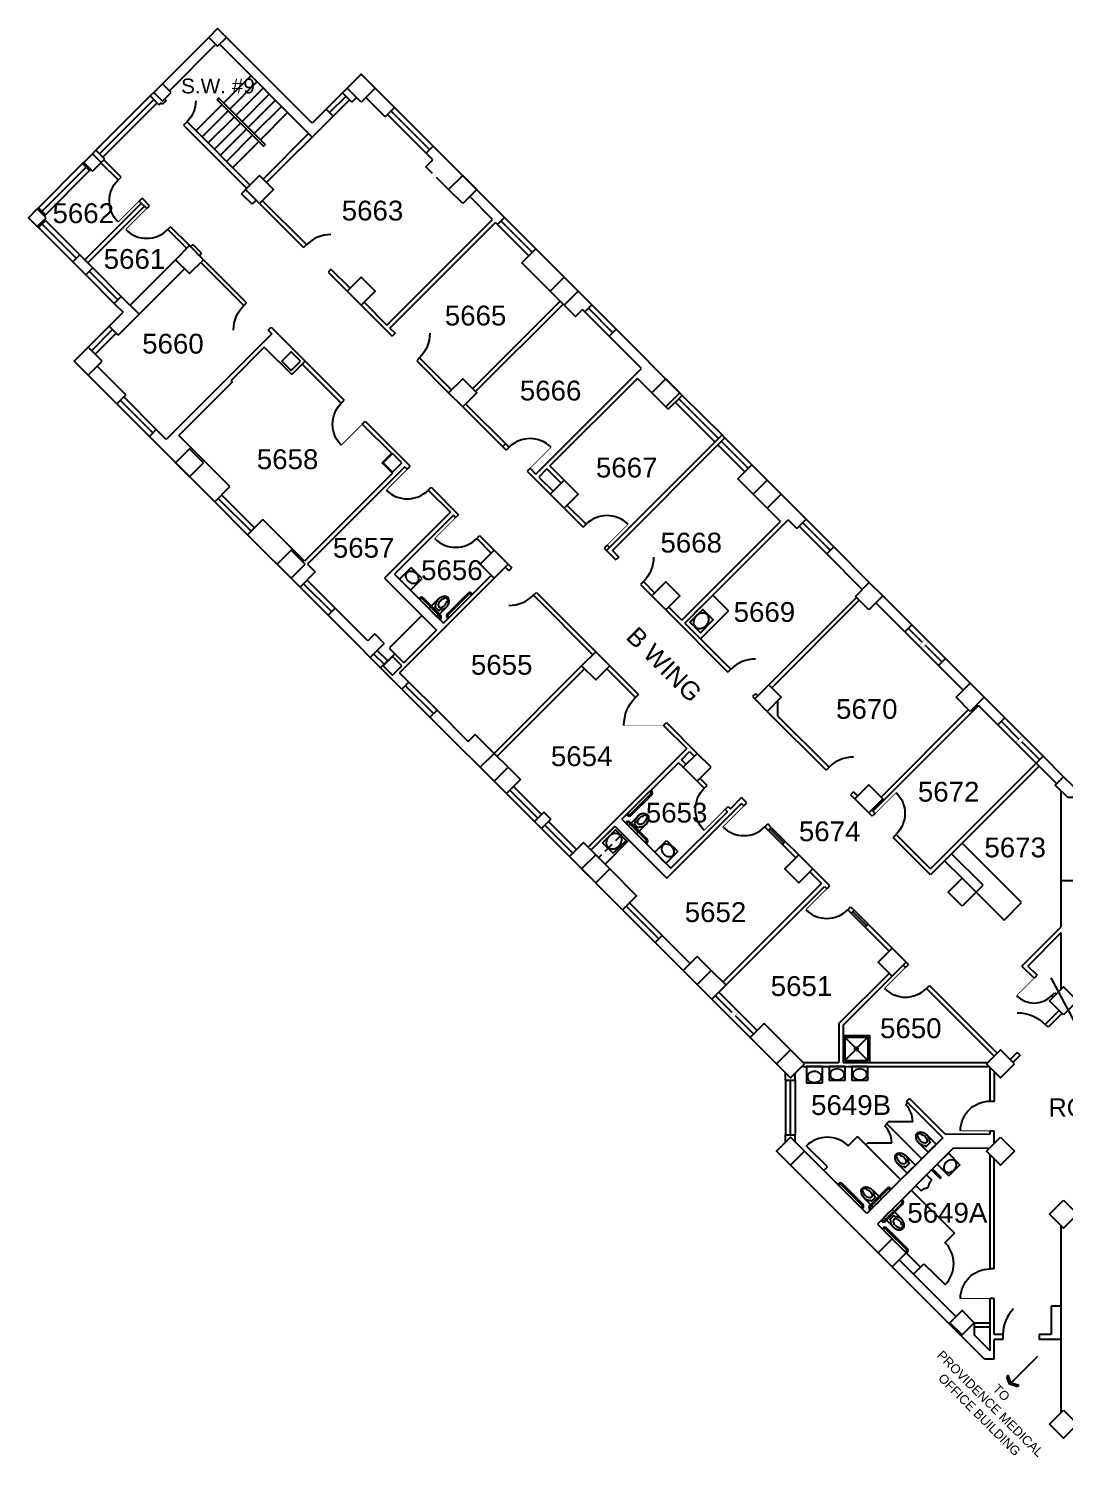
# Model space of a CAD drawing. Header units: inches. Extents: x -3174 to 3292, y 161 to 2924.
# Drawn here: x -3174 to -1919, y 1132 to 2863 of the extents above; entities that cross this region are included whole.
import ezdxf
from ezdxf.enums import TextEntityAlignment as Align

# ---------------------------------------------------------------- set-up
doc = ezdxf.new("R2010")
doc.units = ezdxf.units.IN
doc.header["$LTSCALE"] = 96
doc.header["$MEASUREMENT"] = 0
doc.linetypes.add('HIDDEN2', pattern=[0.1875, 0.125, -0.0625])
doc.layers.get('0').update_dxf_attribs({"linetype": 'CONTINUOUS'})
for name, color, linetype in [('A-ANNO-ROOM', 4, 'CONTINUOUS'), ('A-ANNO-TEXT', 4, 'CONTINUOUS'), ('A-COLS', 5, 'CONTINUOUS'), ('A-DOOR', 2, 'CONTINUOUS'), ('A-FLOR-CASE', 3, 'CONTINUOUS'), ('A-FLOR-CASE-UPPR', 3, 'HIDDEN2'), ('A-FLOR-PFIX', 2, 'CONTINUOUS'), ('A-FLOR-STRS', 2, 'CONTINUOUS'), ('A-GLAZ', 2, 'CONTINUOUS'), ('A-GLAZ-SILL', 1, 'CONTINUOUS'), ('A-WALL-FULL', 6, 'CONTINUOUS')]:
    doc.layers.add(name, color=color, linetype=linetype)
doc.styles.add('ARIAL', font='arial.ttf')

# ---------------------------------------------------------------- blocks, each defined once
blk = doc.blocks.new('ARROW')
for p, q in [((0, 0), (47.9, 0)), ((41, 9), (45.5, 0)), ((41, 9), (43.2, 9)), ((45.5, 0), (41, -9)), ((43.2, 9), (47.7, 0)), ((47.7, 0), (43.2, -9)), ((41, -9), (43.2, -9))]:
    blk.add_line(p, q)
for points in [[(41, 9), (45.5, 0), (43.2, 9), (47.7, 0)], [(41, -9), (45.5, 0), (43.2, -9), (47.7, 0)]]:
    blk.add_solid(points)
blk = doc.blocks.new('DOOR-E')
at = {"const_width": 0.001}
blk.add_lwpolyline([(1, 0), (0.293, 0.707)], dxfattribs=at)
blk.add_arc((1, 0), 1, 135, 180)
blk = doc.blocks.new('DOOR-N')
at = {"layer": 'A-DOOR', "const_width": 0.0278}
blk.add_lwpolyline([(1, 0), (1, 1)], dxfattribs=at)
at = {"layer": 'A-DOOR'}
blk.add_arc((1, 0), 1, 90, 180, dxfattribs=at)
blk = doc.blocks.new('HCT-R')
at = {"layer": 'A-FLOR-PFIX'}
for p, q in [((-42, 0), (-42, -1)), ((-40.5, 0), (-40.5, -1)), ((-7.5, 0), (-7.5, -1)), ((-6, 0), (-6, -1)), ((-9.5, -3), (-38.5, -3)), ((-9.5, -4.5), (-38.5, -4.5)), ((-4.5, -11.5), (-4.5, -46.5)), ((-3, -11.5), (-3, -46.5)), ((0, -8), (-1, -8)), ((0, -9.5), (-1, -9.5)), ((-15.5, -21.1), (-15.5, -21.1)), ((-14.4, -23.8), (-14.4, -23.8)), ((0, -48.5), (-1, -48.5)), ((0, -50), (-1, -50))]:
    blk.add_line(p, q, dxfattribs=at)
for points in [[(-11.1, -16.4, 0.022673), (-11, -14.9), (-11, 0), (-15, 0), (-18, 0), (-21, 0), (-25, 0), (-25, -14.9)], [(-18, -25.8, -0.143932), (-20.5, -25, -0.107177), (-22.9, -22.6, -0.077997), (-24.4, -19.2, -0.065232), (-25, -14.9)], [(-11.1, -16.2, 0.074934), (-11.6, -12.6, 0.085426), (-13.1, -9.7, 0.066386), (-14.4, -8.3), (-14.4, -6.7), (-21.4, -6.7), (-21.4, -8.3, 0.066386), (-22.8, -9.7, 0.085426), (-24.3, -12.6, 0.111314), (-24.7, -18)], [(-22, -23.7, 0.562484), (-21.2, -23.5), (-20.4, -21.3, 0.238976), (-20.5, -20.9, -0.08035), (-21.4, -19, -0.074934), (-21.8, -16.2, -0.074934), (-21.4, -13.4, -0.085426), (-20.4, -11.5, -0.066386), (-19.6, -10.6, -0.330534), (-16.3, -10.6, -0.066386), (-15.5, -11.5, -0.085426), (-14.5, -13.4, -0.074934), (-14.1, -16.2, -0.074934), (-14.5, -19, -0.08035), (-15.4, -20.9, 0.238976), (-15.5, -21.3), (-14.7, -23.5, 0.549653), (-13.9, -23.7)], [(-18, -24.2, -0.143932), (-19.7, -23.8, -0.059203), (-20.9, -22.8)], [(-15, -22.7, -0.063273), (-16.3, -23.8, -0.143932), (-18, -24.2)], [(-14, -23.7, -0.06085), (-15.5, -25, -0.143932), (-18, -25.8)]]:
    blk.add_lwpolyline(points, format="xyb", dxfattribs=at)
for centre, radius, start, end in [((-38.5, -1), 3.5, 180, 270), ((-38.5, -1), 2, 180, 270), ((-23.4, -16.2), 12.4, 342.8584, 0), ((-9.5, -1), 2, 270, 0), ((-9.5, -1), 3.5, 270, 0), ((-1, -11.5), 3.5, 90, 180), ((-1, -11.5), 2, 90, 180), ((-19, -18.3), 7.43, 313.4258, 323.3275), ((-20.7, -17), 9.56, 323.3275, 342.8584), ((-1, -46.5), 3.5, 180, 270), ((-1, -46.5), 2, 180, 270)]:
    blk.add_arc(centre, radius, start, end, dxfattribs=at)
blk = doc.blocks.new('HCT-L')
for p, q in [((6, 0), (6, -1)), ((7.5, 0), (7.5, -1)), ((40.5, 0), (40.5, -1)), ((42, 0), (42, -1)), ((0, -8), (1, -8)), ((0, -9.5), (1, -9.5)), ((3, -11.5), (3, -46.5)), ((4.5, -11.5), (4.5, -46.5)), ((9.5, -3), (38.5, -3)), ((9.5, -4.5), (38.5, -4.5)), ((14.4, -23.8), (14.4, -23.8)), ((15.5, -21.1), (15.5, -21.1)), ((0, -48.5), (1, -48.5)), ((0, -50), (1, -50))]:
    blk.add_line(p, q)
for points in [[(11.1, -16.4, -0.022673), (11, -14.9), (11, 0), (15, 0), (18, 0), (21, 0), (25, 0), (25, -14.9)], [(11.1, -16.2, -0.074934), (11.6, -12.6, -0.085426), (13.1, -9.7, -0.066386), (14.4, -8.3), (14.4, -6.7), (21.4, -6.7), (21.4, -8.3, -0.066386), (22.8, -9.7, -0.085426), (24.3, -12.6, -0.111314), (24.7, -18)], [(22, -23.7, -0.562484), (21.2, -23.5), (20.4, -21.3, -0.238976), (20.5, -20.9, 0.08035), (21.4, -19, 0.074934), (21.8, -16.2, 0.074934), (21.4, -13.4, 0.085426), (20.4, -11.5, 0.066386), (19.6, -10.6, 0.330534), (16.3, -10.6, 0.066386), (15.5, -11.5, 0.085426), (14.5, -13.4, 0.074934), (14.1, -16.2, 0.074934), (14.5, -19, 0.08035), (15.4, -20.9, -0.238976), (15.5, -21.3), (14.7, -23.5, -0.549653), (13.9, -23.7)], [(18, -25.8, 0.143932), (20.5, -25, 0.107177), (22.9, -22.6, 0.077997), (24.4, -19.2, 0.065232), (25, -14.9)], [(14, -23.7, 0.06085), (15.5, -25, 0.143932), (18, -25.8)], [(15, -22.7, 0.063273), (16.3, -23.8, 0.143932), (18, -24.2)], [(18, -24.2, 0.143932), (19.7, -23.8, 0.059203), (20.9, -22.8)]]:
    blk.add_lwpolyline(points, format="xyb")
for centre, radius, start, end in [((1, -11.5), 3.5, 0, 90), ((1, -11.5), 2, 360, 90), ((9.5, -1), 3.5, 180, 270), ((9.5, -1), 2, 180, 270), ((23.4, -16.2), 12.4, 180, 197.1416), ((38.5, -1), 3.5, 270, 0), ((38.5, -1), 2, 270, 0), ((20.7, -17), 9.56, 197.1416, 216.6725), ((19, -18.3), 7.43, 216.6725, 226.5742), ((1, -46.5), 3.5, 270, 0), ((1, -46.5), 2, 270, 360)]:
    blk.add_arc(centre, radius, start, end)
blk = doc.blocks.new('P2477016')
for p, q in [((-3.603083, -23.831759), (-3.603083, -23.831759)), ((-2.504894, -21.068753), (-2.504894, -21.068753))]:
    blk.add_line(p, q)
for points in [[(-6.93083, -16.399601, -0.022673), (-7, -14.875), (-7, 0), (-3.020761, 0), (0, 0), (3.020761, 0), (7, 0), (7, -14.875)], [(-6.937926, -16.211212, -0.074934), (-6.387938, -12.562014, -0.085426), (-4.920528, -9.670474, -0.066386), (-3.550098, -8.264603), (-3.550098, -6.711212), (3.449902, -6.711212), (3.449902, -8.264603, -0.066386), (4.820333, -9.670474, -0.085426), (6.287743, -12.562014, -0.111314), (6.709134, -17.991061)], [(3.991504, -23.722377, -0.562484), (3.158962, -23.529526), (2.424162, -21.300368, -0.238976), (2.492058, -20.853364, 0.08035), (3.421006, -18.976205, 0.074934), (3.837731, -16.211212, 0.074934), (3.421006, -13.446218, 0.085426), (2.414145, -11.462194, 0.066386), (1.597345, -10.624271, 0.330534), (-1.69754, -10.624271, 0.066386), (-2.51434, -11.462194, 0.085426), (-3.521201, -13.446218, 0.074934), (-3.937926, -16.211212, 0.074934), (-3.521201, -18.976205, 0.08035), (-2.592253, -20.853364, -0.238976), (-2.524357, -21.300368), (-3.250575, -23.503493, -0.549653), (-4.069149, -23.710095)], [(0, -25.75, 0.143932), (2.498761, -25.015482, 0.107177), (4.949747, -22.564786, 0.077997), (6.431696, -19.212481, 0.065232), (7, -14.875)], [(-4.023967, -23.748064, 0.06085), (-2.498761, -25.015482, 0.143932), (0, -25.75)], [(-2.976493, -22.67201, 0.063273), (-1.687041, -23.754089, 0.143932), (0, -24.25)], [(0, -24.25, 0.143932), (1.687041, -23.754089, 0.059203), (2.902316, -22.750942)]]:
    blk.add_lwpolyline(points, format="xyb")
for centre, radius, start, end in [((5.443363, -16.211212), 12.38129, 180, 197.141641), ((2.746106, -17.043143), 9.558648, 197.141641, 216.672481), ((1.035634, -18.316811), 7.426057, 216.672481, 226.574161)]:
    blk.add_arc(centre, radius, start, end)
blk = doc.blocks.new('WC')
at = {"layer": 'A-FLOR-PFIX', "xscale": -1}
blk.add_blockref('P2477016', (0, 0), dxfattribs=at)
blk = doc.blocks.new('LAVM1')
for p, q in [((0, 9.5), (17, 9.5)), ((0, 9.5), (0, -9.5)), ((17, 9.5), (17, -9.5)), ((0, -9.5), (17, -9.5))]:
    blk.add_line(p, q)
blk.add_lwpolyline([(9.6, -8.6, 0.118418), (11.9, -8, 0.104636), (14.2, -6.2, 0.089656), (15.7, -3.5, 0.081336), (16.2, 0, 0.081336), (15.7, 3.5, 0.089656), (14.2, 6.2, 0.104636), (11.9, 8, 0.118418), (9.6, 8.6, 0.118418), (7.3, 8, 0.104636), (5, 6.2, 0.089656), (3.5, 3.5, 0.081336), (3, 0, 0.081336), (3.5, -3.5, 0.089656), (5, -6.2, 0.104636), (7.3, -8, 0.118418)], format="xyb", close=True)
blk = doc.blocks.new('URINAL1')
for p, q in [((0, 9), (9, 9)), ((0, 9), (0, -9)), ((0, -9), (9, -9))]:
    blk.add_line(p, q)
blk.add_lwpolyline([(9, -9), (9.1, -7.6), (9.2, -6.4), (9.5, -5.4), (9.8, -4.5), (10.2, -3.7), (10.6, -3), (10.9, -2.5), (11.2, -2), (11.5, -1.5), (11.7, -1.1), (11.8, -0.6), (11.8, -0.2), (11.8, 0.2), (11.7, 0.6), (11.5, 1.1), (11.2, 1.6), (10.9, 2.1), (10.6, 2.8), (10.2, 3.5), (9.8, 4.3), (9.5, 5.3), (9.2, 6.4), (9.1, 7.6), (9, 9)])
blk = doc.blocks.new('LAV-CNTR')
blk.add_line((0, 11), (0, -11))
blk.add_lwpolyline([(21.6, -11), (21.6, 11), (3.6, 11), (3.6, -11)], close=True)
blk.add_lwpolyline([(12, -10.3, 0.118418), (15.1, -9.5, 0.104636), (17.9, -7.3, 0.089656), (19.7, -4, 0.081336), (20.4, 0, 0.081336), (19.7, 4.1, 0.089656), (17.9, 7.3, 0.104636), (15.1, 9.6, 0.118418), (12, 10.4, 0.118418), (8.9, 9.6, 0.104636), (6.1, 7.3, 0.089656), (4.3, 4.1, 0.081336), (3.6, 0, 0.081336), (4.3, -4, 0.089656), (6.1, -7.3, 0.104636), (8.9, -9.5, 0.118418)], format="xyb", close=True)

msp = doc.modelspace()

# ---------------------------------------------------------------- linework, layer by layer
at = {"layer": 'A-ANNO-ROOM'}
msp.add_line((-1935.5, 1713), (-1900.5, 1647.3), dxfattribs=at)
at = {"layer": 'A-COLS'}
for points in [[(-2934.7, 2852.8), (-2945.3, 2863.5), (-2955.9, 2852.8), (-2945.3, 2842.2)], [(-2771.4, 2774.4), (-2788.3, 2791.3), (-2771.4, 2808.3), (-2754.4, 2791.3)], [(-3001.5, 2786), (-3012.1, 2796.6), (-3022.7, 2786), (-3012.1, 2775.4)], [(-3086.4, 2701.2), (-3097, 2711.8), (-3107.6, 2701.2), (-3097, 2690.6)], [(-2894.4, 2651.3), (-2911.4, 2668.3), (-2894.4, 2685.3), (-2877.4, 2668.3)], [(-2648.3, 2651.3), (-2665.3, 2668.3), (-2648.3, 2685.3), (-2631.3, 2668.3)], [(-3153.2, 2634.3), (-3163.8, 2645), (-3174.4, 2634.3), (-3163.8, 2623.7)], [(-2962.3, 2583.4), (-2979.2, 2600.4), (-2996.2, 2583.4), (-2979.2, 2566.5)], [(-2771.4, 2528.3), (-2788.3, 2545.3), (-2771.4, 2562.2), (-2754.4, 2545.3)], [(-2525.3, 2528.3), (-2542.3, 2545.3), (-2525.3, 2562.2), (-2508.3, 2545.3)], [(-3085.3, 2460.4), (-3102.3, 2477.4), (-3119.3, 2460.4), (-3102.3, 2443.4)], [(-2844.9, 2460.4), (-2856.2, 2471.7), (-2867.5, 2460.4), (-2856.2, 2449.1)], [(-2648.3, 2405.2), (-2665.3, 2422.2), (-2648.3, 2439.2), (-2631.3, 2422.2)], [(-2402.2, 2405.2), (-2419.2, 2422.2), (-2402.2, 2439.2), (-2385.3, 2422.2)], [(-2962.3, 2337.4), (-2979.2, 2354.3), (-2996.2, 2337.4), (-2979.2, 2320.4)], [(-2721.9, 2337.4), (-2733.2, 2348.7), (-2744.5, 2337.4), (-2733.2, 2326.1)], [(-2525.3, 2282.2), (-2542.3, 2299.2), (-2525.3, 2316.2), (-2508.3, 2299.2)], [(-2279.2, 2282.2), (-2296.2, 2299.2), (-2279.2, 2316.2), (-2262.2, 2299.2)], [(-2839.2, 2214.3), (-2856.2, 2231.3), (-2873.2, 2214.3), (-2856.2, 2197.4)], [(-2593.2, 2214.3), (-2610.1, 2231.3), (-2627.1, 2214.3), (-2610.1, 2197.4)], [(-2402.2, 2159.2), (-2419.2, 2176.1), (-2402.2, 2193.1), (-2385.3, 2176.1)], [(-2156.2, 2159.2), (-2172.4, 2175.4), (-2155.5, 2192.4), (-2139.2, 2176.1)], [(-2721.9, 2091.3), (-2733.2, 2102.6), (-2744.5, 2091.3), (-2733.2, 2080)], [(-2470.1, 2091.3), (-2487.1, 2108.3), (-2504.1, 2091.3), (-2487.1, 2074.3)], [(-2279.2, 2036.1), (-2294.2, 2051.2), (-2277.3, 2068.1), (-2262.2, 2053.1)], [(-2033.1, 2036.1), (-2050.1, 2053.1), (-2033.1, 2070.1), (-2016.2, 2053.1)], [(-2593.2, 1968.3), (-2610.1, 1985.2), (-2627.1, 1968.3), (-2610.1, 1951.3)], [(-2347.1, 1968.3), (-2364.1, 1985.2), (-2381, 1968.3), (-2364.1, 1951.3)], [(-1915, 1931.5), (-1930.2, 1946.7), (-1920, 1956.9), (-1909, 1946), (-1897, 1946), (-1897, 1931.5)], [(-2156.2, 1913.1), (-2173.1, 1930.1), (-2156.2, 1947), (-2139.2, 1930.1)], [(-2470.1, 1845.2), (-2487.1, 1862.2), (-2504.1, 1845.2), (-2487.1, 1828.2)], [(-2224.1, 1845.2), (-2241, 1862.2), (-2258, 1845.2), (-2241, 1828.2)], [(-2043, 1800), (-2060, 1816.9), (-2043, 1833.9), (-2026.1, 1816.9)], [(-2110.9, 1732.1), (-2127.9, 1749.1), (-2144.9, 1732.1), (-2127.9, 1715.1)], [(-2347.1, 1722.2), (-2364.1, 1739.2), (-2381, 1722.2), (-2364.1, 1705.2)], [(-1920, 1668.4), (-1937, 1685.4), (-1920, 1702.4), (-1903, 1685.4)], [(-2234, 1609), (-2250.9, 1626), (-2267.9, 1609), (-2250.9, 1592.1)], [(-1979.4, 1609), (-1996.4, 1626), (-2013.3, 1609), (-1996.4, 1592.1)], [(-2234, 1503.1), (-2250.9, 1520.1), (-2267.9, 1503.1), (-2250.9, 1486.1)], [(-1996.4, 1520.1), (-1979.4, 1503.1), (-1996.4, 1486.1), (-2013.3, 1503.1)], [(-1920, 1443.7), (-1903, 1426.7), (-1920, 1409.8), (-1937, 1426.7)], [(-2144.9, 1380.1), (-2127.9, 1397), (-2110.9, 1380.1), (-2127.9, 1363.1)], [(-2057.9, 1295.2), (-2043, 1310.1), (-2028.2, 1295.2), (-2043, 1280.4)], [(-1920, 1189.1), (-1903, 1172.2), (-1920, 1155.2), (-1937, 1172.2)], [(-1920, 1189.1), (-1903, 1172.2), (-1920, 1155.2), (-1937, 1172.2)]]:
    msp.add_lwpolyline(points, close=True, dxfattribs=at)
at = {"layer": 'A-FLOR-CASE'}
for p, q in [((-2345.1, 2177), (-2326.1, 2157.9)), ((-2697.8, 2152.1), (-2737, 2112.9)), ((-2360, 2124), (-2326.1, 2157.9)), ((-2737.4, 2112.5), (-2730.7, 2105.8)), ((-2446.8, 1879.9), (-2475.8, 1850.9)), ((-1971, 1804.3), (-2043, 1876.3)), ((-2043, 1833.9), (-2064.2, 1855.1)), ((-2017.6, 1825.4), (-2055.8, 1863.6)), ((-2026.1, 1816.9), (-2017.6, 1825.4)), ((-2026.1, 1816.9), (-1992.2, 1783.1)), ((-1992.2, 1783.1), (-1971, 1804.3))]:
    msp.add_line(p, q, dxfattribs=at)
at = {"layer": 'A-FLOR-CASE-UPPR'}
msp.add_line((-2454.6, 1887.6), (-2483.6, 1858.7), dxfattribs=at)
at = {"layer": 'A-FLOR-PFIX'}
for p, q in [((-2725, 2196.3), (-2710.9, 2210.5)), ((-2697.4, 2197), (-2710.9, 2210.5)), ((-2711.6, 2182.9), (-2725, 2196.3)), ((-2711.6, 2182.9), (-2697.4, 2197)), ((-2415.3, 1865.4), (-2401.2, 1879.5)), ((-2401.2, 1879.5), (-2387.7, 1866.1)), ((-2415.3, 1865.4), (-2401.9, 1851.9)), ((-2401.9, 1851.9), (-2387.7, 1866.1)), ((-2187.2, 1643.1), (-2155.2, 1643.1)), ((-2185.2, 1641.1), (-2157.2, 1641.1)), ((-2157.2, 1641.1), (-2185.2, 1613.1)), ((-2185.2, 1641.1), (-2157.2, 1613.1)), ((-2185.2, 1641.1), (-2185.2, 1613.1)), ((-2157.2, 1641.1), (-2157.2, 1613.1)), ((-2155.2, 1643.1), (-2155.2, 1611.1)), ((-2185.2, 1613.1), (-2157.2, 1613.1)), ((-2231.5, 1605.7), (-2231.5, 1585.7)), ((-2212.5, 1605.7), (-2231.5, 1605.7)), ((-2212.5, 1605.7), (-2212.5, 1585.7)), ((-2212.5, 1585.7), (-2231.5, 1585.7)), ((-2108.9, 1561.9), (-2111.3, 1559.4)), ((-2131.8, 1538.9), (-2136.8, 1533.9)), ((-2134.3, 1536.4), (-2091.9, 1494)), ((-2131.8, 1538.9), (-2102.8, 1538.9)), ((-2206.3, 1484), (-2231.8, 1509.4)), ((-2180.9, 1509.4), (-2169.6, 1520.7)), ((-2117.4, 1468.5), (-2169.6, 1520.7)), ((-2157.3, 1513.4), (-2159.8, 1511)), ((-2157.3, 1513.4), (-2128.3, 1513.4)), ((-2059.7, 1500.7), (-2073.2, 1487.3)), ((-2059.7, 1500.7), (-2045.6, 1486.5)), ((-2210.6, 1479.7), (-2206.3, 1484)), ((-2079.9, 1480.6), (-2069.5, 1470.2)), ((-2078.8, 1481.6), (-2068.4, 1471.2)), ((-2073.2, 1487.3), (-2059, 1473.1)), ((-2045.6, 1486.5), (-2059, 1473.1)), ((-2104.6, 1455.8), (-2052.4, 1403.6)), ((-2069.5, 1470.2), (-2068.4, 1471.2)), ((-2063.7, 1392.3), (-2052.4, 1403.6)), ((-2093.4, 1362.6), (-2089.2, 1366.8)), ((-2089.2, 1366.8), (-2063.7, 1341.4))]:
    msp.add_line(p, q, dxfattribs=at)
for points in [[(-2715.5, 2204.6, -0.118418), (-2713.4, 2205.8, -0.104636), (-2710.5, 2206.1, -0.089656), (-2707.6, 2205.3, -0.081336), (-2704.7, 2203.2, -0.081336), (-2702.6, 2200.3, -0.089656), (-2701.8, 2197.4, -0.104636), (-2702.1, 2194.5, -0.118418), (-2703.3, 2192.4, -0.118418), (-2705.4, 2191.2, -0.104636), (-2708.2, 2190.9, -0.089656), (-2711.2, 2191.7, -0.081336), (-2714.1, 2193.8, -0.081336), (-2716.2, 2196.7, -0.089656), (-2717, 2199.7, -0.104636), (-2716.7, 2202.5, -0.118418)], [(-2393.6, 1861.5, 0.118418), (-2392.4, 1863.6, 0.104636), (-2392.1, 1866.4, 0.089656), (-2392.9, 1869.4, 0.081336), (-2395, 1872.3, 0.081336), (-2397.9, 1874.3, 0.089656), (-2400.8, 1875.2, 0.104636), (-2403.7, 1874.9, 0.118418), (-2405.7, 1873.7, 0.118418), (-2407, 1871.6, 0.104636), (-2407.3, 1868.7, 0.089656), (-2406.4, 1865.8, 0.081336), (-2404.4, 1862.9, 0.081336), (-2401.5, 1860.8, 0.089656), (-2398.5, 1860, 0.104636), (-2395.7, 1860.3, 0.118418)], [(-2230.6, 1593.1, 0.118418), (-2230, 1590.7, 0.104636), (-2228.2, 1588.5, 0.089656), (-2225.5, 1587, 0.081336), (-2222, 1586.4, 0.081336), (-2218.5, 1587, 0.089656), (-2215.8, 1588.5, 0.104636), (-2214, 1590.7, 0.118418), (-2213.4, 1593.1, 0.118418), (-2214, 1595.4, 0.104636), (-2215.8, 1597.6, 0.089656), (-2218.5, 1599.1, 0.081336), (-2222, 1599.7, 0.081336), (-2225.5, 1599.1, 0.089656), (-2228.2, 1597.6, 0.104636), (-2230, 1595.4, 0.118418)], [(-2063.6, 1479, 0.118418), (-2061.5, 1477.7, 0.104636), (-2058.7, 1477.4, 0.089656), (-2055.7, 1478.3, 0.081336), (-2052.8, 1480.3, 0.081336), (-2050.7, 1483.2, 0.089656), (-2049.9, 1486.2, 0.104636), (-2050.2, 1489.1, 0.118418), (-2051.4, 1491.1, 0.118418), (-2053.5, 1492.4, 0.104636), (-2056.4, 1492.7, 0.089656), (-2059.3, 1491.8, 0.081336), (-2062.2, 1489.7, 0.081336), (-2064.3, 1486.9, 0.089656), (-2065.1, 1483.9, 0.104636), (-2064.8, 1481, 0.118418)]]:
    msp.add_lwpolyline(points, format="xyb", close=True, dxfattribs=at)
msp.add_circle((-2171.2, 1627.1), 2, dxfattribs=at)
for centre, radius, start, end in [((-2131.8, 1538.9), 29, 360, 45), ((-2157.3, 1513.4), 29, 360, 45), ((-2206.3, 1484), 36, 45, 135), ((-2089.2, 1366.8), 36, 315, 45)]:
    msp.add_arc(centre, radius, start, end, dxfattribs=at)
at = {"layer": 'A-FLOR-STRS'}
for p, q in [((-2905, 2806.2), (-2937.9, 2773.3)), ((-2897.6, 2798.8), (-2930.5, 2765.9)), ((-2890.2, 2791.3), (-2923, 2758.4)), ((-2940, 2771.2), (-2971.5, 2739.7)), ((-2882.7, 2783.9), (-2915.6, 2751)), ((-2875.3, 2776.5), (-2908.2, 2743.6)), ((-2932.6, 2763.7), (-2964, 2732.3)), ((-2925.2, 2756.3), (-2956.6, 2724.9)), ((-2867.9, 2769.1), (-2900.8, 2736.2)), ((-2860.5, 2761.6), (-2893.3, 2728.7)), ((-2917.7, 2748.9), (-2949.2, 2717.4)), ((-2910.3, 2741.5), (-2941.8, 2710)), ((-2902.9, 2734.1), (-2934.3, 2702.6)), ((-2895.5, 2726.6), (-2926.9, 2695.2))]:
    msp.add_line(p, q, dxfattribs=at)
msp.add_lwpolyline([(-2943.7, 2779.2), (-2945.9, 2777), (-2889.6, 2720.8), (-2887.5, 2722.9)], close=True, dxfattribs=at)
at = {"layer": 'A-GLAZ'}
for p, q in [((-3022.7, 2777.5), (-3088.5, 2711.8)), ((-2809.5, 2761.6), (-2789.7, 2781.4)), ((-2688.4, 2716.9), (-2735.1, 2763.5)), ((-3158.1, 2642.1), (-3104.8, 2695.5)), ((-3158.1, 2626.6), (-3116.4, 2584.8)), ((-2563.8, 2592.2), (-2601.9, 2630.4)), ((-3100.9, 2569.3), (-3066.2, 2534.6)), ((-2466.5, 2494.9), (-2496, 2524.5)), ((-3098, 2473.1), (-3072.6, 2498.6)), ((-3063.4, 2413), (-3023.8, 2373.4)), ((-2338.3, 2366.7), (-2386.3, 2414.8)), ((-2302, 2330.5), (-2334.7, 2363.2)), ((-2944.6, 2294.2), (-2904.6, 2254.3)), ((-2202.9, 2231.3), (-2236.1, 2264.6)), ((-2841.2, 2190.8), (-2807.2, 2156.9)), ((-2108.3, 2136.7), (-2091.3, 2119.8)), ((-2087.8, 2116.2), (-2067.4, 2095.9)), ((-2756.2, 2105.8), (-2743.4, 2093.1)), ((-2717.6, 2067.2), (-2683.7, 2033.3)), ((-1995.7, 2024.1), (-1974.1, 2002.5)), ((-1970.6, 1999), (-1949, 1977.4)), ((-2591, 1940.7), (-2557.1, 1906.7)), ((-2548.6, 1898.3), (-2514.7, 1864.3)), ((-2276, 1893.7), (-2259.1, 1876.7)), ((-2450.3, 1800), (-2410.7, 1760.4)), ((-2175.6, 1793.2), (-2158.6, 1776.3)), ((-2342.1, 1691.8), (-2322.1, 1671.7)), ((-2317.9, 1667.5), (-2295.5, 1645.1)), ((-2251.2, 1589.1), (-2251.2, 1523.1))]:
    msp.add_line(p, q, dxfattribs=at)
at = {"layer": 'A-GLAZ-SILL'}
for p, q in [((-3027, 2781.8), (-3092.7, 2716)), ((-3018.5, 2773.3), (-3084.3, 2707.5)), ((-2813.8, 2765.9), (-2794, 2785.7)), ((-2805.3, 2757.4), (-2785.5, 2777.2)), ((-2692.7, 2712.6), (-2739.3, 2759.3)), ((-2684.2, 2721.1), (-2730.8, 2767.8)), ((-3162.4, 2646.4), (-3109, 2699.8)), ((-3153.9, 2637.9), (-3100.5, 2691.3)), ((-2559.5, 2596.5), (-2597.7, 2634.6)), ((-3162.4, 2622.3), (-3120.6, 2580.6)), ((-3153.9, 2630.8), (-3112.1, 2589.1)), ((-2568, 2588), (-2606.1, 2626.1)), ((-3105.2, 2565.1), (-3070.5, 2530.4)), ((-3096.7, 2573.6), (-3062, 2538.9)), ((-2462.2, 2499.2), (-2491.8, 2528.7)), ((-2470.7, 2490.7), (-2500.2, 2520.2)), ((-3102.3, 2477.4), (-3076.8, 2502.8)), ((-3093.8, 2468.9), (-3068.3, 2494.3)), ((-3067.6, 2408.8), (-3028, 2369.2)), ((-3059.1, 2417.3), (-3019.6, 2377.7)), ((-2342.5, 2362.5), (-2390.6, 2410.6)), ((-2334, 2371), (-2382.1, 2419)), ((-2306.3, 2326.2), (-2339, 2358.9)), ((-2297.8, 2334.7), (-2330.5, 2367.4)), ((-2948.8, 2290), (-2908.9, 2250)), ((-2940.4, 2298.5), (-2900.4, 2258.5)), ((-2198.6, 2235.6), (-2231.9, 2268.8)), ((-2207.1, 2227.1), (-2240.4, 2260.3)), ((-2845.4, 2186.6), (-2811.5, 2152.6)), ((-2836.9, 2195.1), (-2803, 2161.1)), ((-2112.5, 2132.5), (-2071.7, 2091.6)), ((-2104, 2141), (-2063.2, 2100.1)), ((-2760.4, 2101.5), (-2747.7, 2088.8)), ((-2751.9, 2110), (-2739.2, 2097.3)), ((-2721.9, 2063), (-2687.9, 2029.1)), ((-2713.4, 2071.5), (-2679.4, 2037.6)), ((-1991.4, 2028.4), (-1944.7, 1981.7)), ((-1999.9, 2019.9), (-1953.2, 1973.2)), ((-2586.8, 1944.9), (-2552.9, 1911)), ((-2595.3, 1936.4), (-2561.3, 1902.5)), ((-2552.9, 1894), (-2518.9, 1860.1)), ((-2544.4, 1902.5), (-2510.4, 1868.6)), ((-2277.8, 1891.9), (-2260.8, 1874.9)), ((-2274.3, 1895.4), (-2257.3, 1878.5)), ((-2446.1, 1804.2), (-2406.5, 1764.6)), ((-2454.6, 1795.7), (-2415, 1756.1)), ((-2177.4, 1791.5), (-2160.4, 1774.5)), ((-2173.9, 1795), (-2156.9, 1778)), ((-2346.4, 1687.5), (-2299.7, 1640.9)), ((-2337.9, 1696), (-2291.2, 1649.3)), ((-2257.2, 1589.1), (-2257.2, 1523.1)), ((-2245.2, 1589.1), (-2245.2, 1523.1))]:
    msp.add_line(p, q, dxfattribs=at)
at = {"layer": 'A-GLAZ-SILL', "const_width": 0.25}
for points in [[(-2087.1, 2124), (-2095.5, 2115.5), (-2092, 2112), (-2083.5, 2120.5)], [(-1969.9, 2006.8), (-1978.3, 1998.3), (-1974.8, 1994.8), (-1966.3, 2003.3)], [(-2317.9, 1676), (-2326.3, 1667.5), (-2322.1, 1663.3), (-2313.6, 1671.7)]]:
    msp.add_lwpolyline(points, close=True, dxfattribs=at)
at = {"layer": 'A-WALL-FULL'}
for p, q in [((-2955.9, 2852.8), (-3012.1, 2796.6)), ((-2947.4, 2844.4), (-3003.6, 2788.1)), ((-2830.8, 2731.9), (-2943.2, 2844.4)), ((-2830.8, 2748.9), (-2934.7, 2852.8)), ((-2794, 2785.7), (-2788.3, 2791.3)), ((-2730.8, 2767.8), (-2754.4, 2791.3)), ((-3022.7, 2786), (-3027, 2781.8)), ((-3016.4, 2771.2), (-3027, 2781.8)), ((-3013.9, 2773.6), (-3016.4, 2771.2)), ((-3013.9, 2773.6), (-3012, 2771.8)), ((-3007.8, 2776), (-3012, 2771.8)), ((-3009.7, 2777.9), (-3007.8, 2776)), ((-2782.7, 2774.4), (-2794, 2785.7)), ((-2782.7, 2774.4), (-2777, 2780)), ((-2742.2, 2756.5), (-2765.7, 2780)), ((-2885.9, 2676.8), (-2805.3, 2757.4)), ((-2813.8, 2765.9), (-2830.8, 2748.9)), ((-2805.3, 2757.4), (-2813.8, 2765.9)), ((-2742.2, 2756.5), (-2730.8, 2767.8)), ((-2597.7, 2634.6), (-2726.8, 2763.7)), ((-2982.4, 2750.6), (-2986.6, 2746.3)), ((-2986.6, 2746.3), (-2909.9, 2669.7)), ((-2982.4, 2750.6), (-2905.7, 2673.9)), ((-2835, 2736.2), (-2890.2, 2681)), ((-2692.7, 2712.6), (-2684.2, 2721.1)), ((-3109, 2699.8), (-3107.6, 2701.2)), ((-3097, 2711.8), (-3092.7, 2716)), ((-3082.1, 2705.4), (-3092.7, 2716)), ((-3086.4, 2701.2), (-3082.1, 2705.4)), ((-3062.3, 2683.5), (-3083.2, 2704.4)), ((-2693, 2696), (-2684.5, 2704.5)), ((-2684.5, 2704.5), (-2692.7, 2712.6)), ((-3100.5, 2691.3), (-3109, 2699.8)), ((-3099.1, 2692.7), (-3100.5, 2691.3)), ((-3086.7, 2700.8), (-3065.9, 2680)), ((-2684.9, 2687.9), (-2693, 2696)), ((-3065.9, 2680), (-3062.3, 2683.5)), ((-2916.3, 2663.3), (-2909.9, 2669.7)), ((-2665.3, 2668.3), (-2680, 2683)), ((-3106.2, 2583.1), (-3037.6, 2651.7)), ((-3040.4, 2654.5), (-3036.9, 2658)), ((-3040.4, 2654.5), (-3031.2, 2645.3)), ((-3027.7, 2648.8), (-3036.9, 2658)), ((-2903.6, 2650.6), (-2916.3, 2663.3)), ((-2898.6, 2655.6), (-2903.6, 2650.6)), ((-2894.4, 2651.3), (-2841.2, 2598.1)), ((-2890.9, 2654.9), (-2837.6, 2601.6)), ((-2612.2, 2632.1), (-2639.8, 2659.8)), ((-3162.4, 2646.4), (-3163.8, 2645)), ((-3153.9, 2637.9), (-3162.4, 2646.4)), ((-3155.3, 2636.5), (-3153.9, 2637.9)), ((-3153.9, 2630.8), (-3155.3, 2632.2)), ((-3102.6, 2579.5), (-3034, 2648.1)), ((-3031.2, 2645.3), (-3027.7, 2648.8)), ((-2740.2, 2504.2), (-2612.2, 2632.1)), ((-2606.1, 2626.1), (-2597.7, 2634.6)), ((-3163.8, 2623.7), (-3162.4, 2622.3)), ((-3162.4, 2622.3), (-3153.9, 2630.8)), ((-3005.8, 2619.9), (-3002.2, 2623.4)), ((-3005.8, 2619.9), (-2982.8, 2596.9)), ((-2979.2, 2600.4), (-3002.2, 2623.4)), ((-2736.6, 2500.6), (-2608.6, 2628.6)), ((-2606.1, 2626.1), (-2608.6, 2628.6)), ((-2975.5, 2601.7), (-2978, 2599.2)), ((-2964.9, 2591.1), (-2975.5, 2601.7)), ((-2837.6, 2601.6), (-2841.2, 2598.1)), ((-3120.6, 2580.6), (-3112.1, 2589.1)), ((-3105.2, 2565.1), (-3120.6, 2580.6)), ((-3096.7, 2573.6), (-3112.1, 2589.1)), ((-3051.4, 2528.3), (-2996.2, 2583.4)), ((-2967.4, 2588.6), (-2964.9, 2591.1)), ((-2965.8, 2579.9), (-2913.7, 2527.8)), ((-2962.3, 2583.4), (-2910.1, 2531.3)), ((-2559.5, 2596.5), (-2576.5, 2579.5)), ((-2525.6, 2562.6), (-2559.5, 2596.5)), ((-3105.2, 2565.1), (-3096.7, 2573.6)), ((-3065.9, 2491.9), (-2985.3, 2572.5)), ((-2807.9, 2571.9), (-2811.5, 2568.4)), ((-2811.5, 2568.4), (-2788.3, 2545.3)), ((-2807.9, 2571.9), (-2784.8, 2548.8)), ((-2542.3, 2545.3), (-2576.5, 2579.5)), ((-2491.8, 2528.7), (-2508.3, 2545.3)), ((-3070.5, 2530.4), (-3062, 2538.9)), ((-3070.5, 2530.4), (-3059.9, 2519.8)), ((-3040.4, 2517.3), (-3062, 2538.9)), ((-2913.7, 2527.8), (-2910.1, 2531.3)), ((-2771.4, 2528.3), (-2733.7, 2490.6)), ((-2767.8, 2531.8), (-2740.2, 2504.2)), ((-2636.2, 2427.1), (-2530.2, 2533.2)), ((-2632.7, 2423.6), (-2526.6, 2529.6)), ((-2525.3, 2528.3), (-2511.5, 2514.5)), ((-2500.2, 2520.2), (-2491.8, 2528.7)), ((-3076.8, 2502.8), (-3059.9, 2519.8)), ((-2511.5, 2514.5), (-2503, 2523)), ((-2500.2, 2520.2), (-2503, 2523)), ((-3065.9, 2491.9), (-3076.8, 2502.8)), ((-2879.5, 2493.6), (-3007.5, 2365.6)), ((-2884, 2498.1), (-2880.4, 2501.6)), ((-2884, 2498.1), (-2879.5, 2493.6)), ((-2880.4, 2501.6), (-2791.9, 2413)), ((-2736.6, 2500.6), (-2730.2, 2494.2)), ((-2730.2, 2494.2), (-2733.7, 2490.6)), ((-2470.7, 2490.7), (-2462.2, 2499.2)), ((-2382.1, 2419), (-2462.2, 2499.2)), ((-3093.8, 2468.9), (-3102.3, 2477.4)), ((-2888.7, 2477.4), (-2929, 2437.1)), ((-2888.7, 2477.4), (-2855.5, 2444.1)), ((-2431.6, 2451.6), (-2470.7, 2490.7)), ((-2839.2, 2460.4), (-2855.5, 2444.1)), ((-2700.5, 2464.5), (-2704, 2460.9)), ((-2704, 2460.9), (-2665.3, 2422.2)), ((-2700.5, 2464.5), (-2661.8, 2425.8)), ((-3067.6, 2408.8), (-3102.3, 2443.4)), ((-3056.7, 2419.7), (-3091.3, 2454.4)), ((-2842.8, 2456.9), (-2795.4, 2409.5)), ((-2559.6, 2323.6), (-2431.6, 2451.6)), ((-2927.3, 2435.3), (-2992.3, 2370.2)), ((-2927.3, 2435.3), (-2929, 2437.1)), ((-2542.6, 2333.5), (-2436.5, 2439.5)), ((-2419.2, 2422.2), (-2436.5, 2439.5)), ((-3056.7, 2419.7), (-3067.6, 2408.8)), ((-2795.4, 2409.5), (-2791.9, 2413)), ((-2644.8, 2408.8), (-2592.1, 2356.1)), ((-2399.1, 2402.1), (-2382.1, 2419)), ((-2648.3, 2405.2), (-2595.6, 2352.6)), ((-2399.1, 2402.1), (-2402.2, 2405.2)), ((-3019.6, 2377.7), (-3028, 2369.2)), ((-3007.5, 2365.6), (-3019.6, 2377.7)), ((-2770, 2384), (-2766.4, 2387.6)), ((-2770, 2384), (-2733.9, 2348)), ((-2766.4, 2387.6), (-2712, 2333.1)), ((-2948.8, 2290), (-3028, 2369.2)), ((-2930.5, 2308.4), (-2992.3, 2370.2)), ((-2596.3, 2360.3), (-2599.9, 2356.8)), ((-2592.1, 2356.1), (-2595.6, 2352.6)), ((-2474, 2230.9), (-2334, 2371)), ((-2466.9, 2230.9), (-2330.5, 2367.4)), ((-2330.5, 2367.4), (-2334, 2371)), ((-2745.9, 2337.4), (-2734.6, 2348.7)), ((-2733.2, 2324.6), (-2839.9, 2217.9)), ((-2718.3, 2332.4), (-2836.4, 2214.3)), ((-2733.2, 2324.6), (-2745.9, 2337.4)), ((-2718.3, 2332.4), (-2715.5, 2329.6)), ((-2715.5, 2329.6), (-2712, 2333.1)), ((-2566.6, 2330.6), (-2570.2, 2327.1)), ((-2570.2, 2327.1), (-2542.3, 2299.2)), ((-2566.6, 2330.6), (-2559.6, 2323.6)), ((-2546.1, 2329.9), (-2556, 2320)), ((-2528.8, 2312.6), (-2546.1, 2329.9)), ((-2525.3, 2316.2), (-2542.6, 2333.5)), ((-2314.7, 2317.7), (-2297.8, 2334.7)), ((-2231.9, 2268.8), (-2297.8, 2334.7)), ((-2948.8, 2290), (-2930.5, 2308.4)), ((-2690, 2304.1), (-2686.5, 2307.7)), ((-2690, 2304.1), (-2663.2, 2277.3)), ((-2686.5, 2307.7), (-2653.3, 2274.4)), ((-2556, 2320), (-2538.7, 2302.7)), ((-2296.2, 2299.2), (-2314.7, 2317.7)), ((-2521.7, 2285.7), (-2498.8, 2262.8)), ((-2890.5, 2268.4), (-2908.9, 2250)), ((-2839.9, 2217.9), (-2890.5, 2268.4)), ((-2663.2, 2277.3), (-2743.1, 2197.4)), ((-2659.6, 2273.7), (-2731.1, 2202.3)), ((-2659.6, 2273.7), (-2656.8, 2270.9)), ((-2656.8, 2270.9), (-2653.3, 2274.4)), ((-2525.3, 2282.2), (-2502.3, 2259.2)), ((-2379.1, 2143.1), (-2253.9, 2268.2)), ((-2279.2, 2282.2), (-2263.1, 2266.1)), ((-2243.2, 2257.5), (-2253.9, 2268.2)), ((-2243.2, 2257.5), (-2231.9, 2268.8)), ((-2498.8, 2262.8), (-2502.3, 2259.2)), ((-2382.6, 2146.6), (-2263.1, 2266.1)), ((-2845.4, 2186.6), (-2908.9, 2250)), ((-2631.3, 2245.4), (-2627.8, 2249)), ((-2631.3, 2245.4), (-2613.7, 2227.8)), ((-2627.8, 2249), (-2610.1, 2231.3)), ((-2473.3, 2237.3), (-2476.8, 2233.8)), ((-2476.8, 2233.8), (-2462.5, 2219.5)), ((-2473.3, 2237.3), (-2470.5, 2234.5)), ((-2207.1, 2227.1), (-2198.6, 2235.6)), ((-2155.5, 2192.4), (-2198.6, 2235.6)), ((-2466.9, 2230.9), (-2459, 2223)), ((-2459, 2223), (-2462.5, 2219.5)), ((-2164, 2183.9), (-2207.1, 2227.1)), ((-2827, 2205), (-2845.4, 2186.6)), ((-2836.4, 2214.3), (-2827, 2205)), ((-2731.1, 2202.3), (-2671.7, 2142.9)), ((-2613.7, 2200.9), (-2671.7, 2142.9)), ((-2592.3, 2206.4), (-2596.7, 2210.8)), ((-2593.2, 2214.3), (-2588.7, 2209.9)), ((-2592.3, 2206.4), (-2588.7, 2209.9)), ((-2743.1, 2197.4), (-2680.1, 2134.4)), ((-2610.1, 2197.4), (-2724.7, 2082.8)), ((-2429.3, 2193.3), (-2432.8, 2189.8)), ((-2432.8, 2189.8), (-2419.2, 2176.1)), ((-2429.3, 2193.3), (-2415.7, 2179.7)), ((-2562.6, 2176.7), (-2559, 2180.2)), ((-2562.6, 2176.7), (-2490.6, 2104.7)), ((-2559, 2180.2), (-2487.1, 2108.3)), ((-2277.3, 2068.1), (-2171.2, 2174.2)), ((-2273.7, 2064.6), (-2167.7, 2170.7)), ((-2112.5, 2132.5), (-2147.7, 2167.7)), ((-2139.2, 2176.1), (-2104, 2141)), ((-2803, 2161.1), (-2811.5, 2152.6)), ((-2721.9, 2063), (-2811.5, 2152.6)), ((-2763.4, 2121.5), (-2803, 2161.1)), ((-2402.2, 2159.2), (-2326.8, 2083.7)), ((-2382.6, 2146.6), (-2398.7, 2162.7)), ((-2754.9, 2130), (-2763.4, 2121.5)), ((-2754.9, 2130), (-2743.4, 2118.5)), ((-2680.1, 2134.4), (-2719.7, 2094.8)), ((-2379.1, 2143.1), (-2323.2, 2087.2)), ((-2112.5, 2132.5), (-2104, 2141)), ((-2760.4, 2101.5), (-2743.4, 2118.5)), ((-2747.7, 2088.8), (-2730.7, 2105.8)), ((-2730.7, 2105.8), (-2719.7, 2094.8)), ((-2041.6, 2061.6), (-2086.1, 2106.1)), ((-2071.7, 2091.6), (-2063.2, 2100.1)), ((-1991.4, 2028.4), (-2063.2, 2100.1)), ((-2713.4, 2071.5), (-2724.7, 2082.8)), ((-2504.1, 2091.3), (-2610.1, 1985.2)), ((-2500.5, 2087.8), (-2606.6, 1981.7)), ((-2473.7, 2087.8), (-2438.8, 2052.9)), ((-2470.1, 2091.3), (-2435.3, 2056.5)), ((-2323.2, 2087.2), (-2326.8, 2083.7)), ((-2713.4, 2071.5), (-2721.9, 2063)), ((-2438.8, 2052.9), (-2435.3, 2056.5)), ((-2293.5, 2057.5), (-2297.1, 2054)), ((-2297.1, 2054), (-2294.2, 2051.2)), ((-2293.5, 2057.5), (-2290.7, 2054.7)), ((-2266.7, 2048.6), (-2266.7, 2030.7)), ((-2151.2, 1915.2), (-2023.2, 2043.2)), ((-1999.9, 2019.9), (-2023.2, 2043.2)), ((-2679.4, 2037.6), (-2687.9, 2029.1)), ((-2595.3, 1936.4), (-2687.9, 2029.1)), ((-2679.4, 2037.6), (-2641.6, 1999.7)), ((-2279.2, 2036.1), (-2207.8, 1964.7)), ((-2266.7, 2030.7), (-2204.3, 1968.3)), ((-2141.3, 1932.2), (-2035.3, 2038.3)), ((-1999.9, 2019.9), (-1991.4, 2028.4)), ((-2404.9, 2019), (-2401.4, 2022.5)), ((-2404.9, 2019), (-2376.8, 1990.9)), ((-2401.4, 2022.5), (-2364.1, 1985.2)), ((-2641.6, 1999.7), (-2633.1, 2008.2)), ((-2610.1, 1985.2), (-2633.1, 2008.2)), ((-2376.8, 1990.9), (-2496.3, 1871.4)), ((-2455.3, 1905.3), (-2386.7, 1973.9)), ((-2381, 1968.3), (-2386.7, 1973.9)), ((-2383.2, 1977.4), (-2373.3, 1987.3)), ((-2377.5, 1971.8), (-2383.2, 1977.4)), ((-2373.3, 1987.3), (-2367.6, 1981.7)), ((-2081.2, 1845.2), (-1944.7, 1981.7)), ((-1920, 1956.9), (-1944.7, 1981.7)), ((-2593.2, 1968.3), (-2578.3, 1953.4)), ((-2204.3, 1968.3), (-2207.8, 1964.7)), ((-1949.7, 1969.7), (-2081.2, 1838.1)), ((-1928.5, 1948.5), (-1953.2, 1973.2)), ((-2578.3, 1953.4), (-2595.3, 1936.4)), ((-2355.6, 1942.8), (-2364.1, 1951.3)), ((-2352, 1946.3), (-2360.5, 1954.8)), ((-2355.6, 1942.8), (-2352, 1946.3)), ((-1923, 1775), (-1923, 1939.5)), ((-2400.8, 1833.9), (-2310.3, 1924.4)), ((-2323.8, 1918.1), (-2310.3, 1931.5)), ((-2304, 1925.1), (-2310.3, 1931.5)), ((-2307.5, 1921.6), (-2310.3, 1924.4)), ((-2307.5, 1921.6), (-2304, 1925.1)), ((-2174.6, 1938.6), (-2178.1, 1935)), ((-2178.1, 1935), (-2173.1, 1930.1)), ((-2174.6, 1938.6), (-2169.6, 1933.6)), ((-2550, 1913.8), (-2561.3, 1902.5)), ((-2541.5, 1905.3), (-2552.9, 1894)), ((-2541.5, 1905.3), (-2550, 1913.8)), ((-2455.3, 1905.3), (-2395.9, 1845.9)), ((-2395.9, 1845.9), (-2327.3, 1914.5)), ((-2330.1, 1917.3), (-2326.6, 1920.9)), ((-2330.1, 1917.3), (-2327.3, 1914.5)), ((-2326.6, 1920.9), (-2323.8, 1918.1)), ((-2151.9, 1908.9), (-2156.2, 1913.1)), ((-2148.4, 1912.4), (-2151.9, 1908.9)), ((-2148.4, 1912.4), (-2151.2, 1915.2)), ((-2552.9, 1894), (-2561.3, 1902.5)), ((-2463.8, 1896.8), (-2492.8, 1867.8)), ((-2463.8, 1896.8), (-2400.8, 1833.9)), ((-2282, 1896.1), (-2278.5, 1899.7)), ((-2277.8, 1891.9), (-2282, 1896.1)), ((-2274.3, 1895.4), (-2278.5, 1899.7)), ((-2277.8, 1891.9), (-2274.3, 1895.4)), ((-2501.9, 1877), (-2518.9, 1860.1)), ((-2487.1, 1862.2), (-2501.9, 1877)), ((-2260.8, 1874.9), (-2257.3, 1878.5)), ((-2244.6, 1858.7), (-2260.8, 1874.9)), ((-2241, 1862.2), (-2257.3, 1878.5)), ((-2122.9, 1886.9), (-2126.5, 1883.4)), ((-2081.2, 1838.1), (-2126.5, 1883.4)), ((-2081.2, 1845.2), (-2122.9, 1886.9)), ((-2454.6, 1795.7), (-2518.9, 1860.1)), ((-2470.1, 1845.2), (-2437.6, 1812.7)), ((-2227.6, 1841.7), (-2213.4, 1827.5)), ((-2203.5, 1824.7), (-2224.1, 1845.2)), ((-2346.4, 1687.5), (-2209.9, 1824)), ((-2333, 1708), (-2213.4, 1827.5)), ((-2209.9, 1824), (-2207.1, 1821.2)), ((-2207.1, 1821.2), (-2203.5, 1824.7)), ((-1820.1, 1830.7), (-1923, 1830.7)), ((-2437.6, 1812.7), (-2454.6, 1795.7)), ((-2181.6, 1795.7), (-2178.1, 1799.3)), ((-2181.6, 1795.7), (-2177.4, 1791.5)), ((-2178.1, 1799.3), (-2173.9, 1795)), ((-2177.4, 1791.5), (-2173.9, 1795)), ((-2160.4, 1774.5), (-2156.9, 1778)), ((-2160.4, 1774.5), (-2131.4, 1745.5)), ((-2156.9, 1778), (-2127.9, 1749.1)), ((-1970.6, 1727.5), (-1923, 1775)), ((-1963.5, 1727.5), (-1923, 1768)), ((-1923, 1699.4), (-1923, 1768)), ((-2406.5, 1764.6), (-2415, 1756.1)), ((-2346.4, 1687.5), (-2415, 1756.1)), ((-2372.5, 1730.7), (-2406.5, 1764.6)), ((-2110.9, 1732.1), (-2108.1, 1729.3)), ((-2329.4, 1704.5), (-2347.1, 1722.2)), ((-2192.4, 1657.7), (-2131.4, 1718.6)), ((-2187.3, 1655.7), (-2127.9, 1715.1)), ((-2111.6, 1725.7), (-2114.5, 1728.5)), ((-2111.6, 1725.7), (-2108.1, 1729.3)), ((-1970.6, 1727.5), (-1955.7, 1712.6)), ((-1963.5, 1727.5), (-1952.2, 1716.2)), ((-1955.7, 1712.6), (-1952.2, 1716.2)), ((-2086.2, 1700.3), (-2082.6, 1703.8)), ((-2004.1, 1618.2), (-2086.2, 1700.3)), ((-2082.6, 1703.8), (-2000.6, 1621.8)), ((-1934.5, 1691.4), (-1931, 1695)), ((-1934.5, 1691.4), (-1932.7, 1689.7)), ((-1931, 1695), (-1929.2, 1693.2)), ((-1925.3, 1673.7), (-1942.3, 1656.8)), ((-1921.8, 1670.2), (-1938.7, 1653.2)), ((-2282.7, 1657.8), (-2299.7, 1640.9)), ((-2250.9, 1626), (-2282.7, 1657.8)), ((-2192.4, 1657.7), (-2192.4, 1610.7)), ((-2187.3, 1655.7), (-2187.3, 1610.7)), ((-1938.7, 1653.2), (-1942.3, 1656.8)), ((-2267.9, 1609), (-2299.7, 1640.9)), ((-2235.6, 1610.7), (-2192.4, 1610.7)), ((-2187.3, 1610.7), (-2011.7, 1610.7)), ((-1976.2, 1622.8), (-1984.7, 1614.3)), ((-1972.7, 1619.3), (-1981.2, 1610.8)), ((-1972.7, 1619.3), (-1976.2, 1622.8)), ((-2257.2, 1589.1), (-2257.2, 1598.4)), ((-2245.2, 1589.1), (-2245.2, 1597.8)), ((-2237.3, 1605.7), (-2010, 1605.7)), ((-2009, 1563.7), (-2009, 1604.7)), ((-2003.9, 1563.7), (-2003.9, 1599.6)), ((-2257.2, 1589.1), (-2245.2, 1589.1)), ((-2110.3, 1563.3), (-2106.7, 1566.8)), ((-2110.3, 1563.3), (-2066.4, 1519.4)), ((-2063.7, 1523.7), (-2106.7, 1566.8)), ((-2009, 1563.7), (-2003.9, 1563.7)), ((-2063.7, 1523.7), (-2009, 1524.2)), ((-2009, 1527.7), (-2004, 1527.7)), ((-2009, 1524.2), (-2009, 1527.7)), ((-2004, 1512.4), (-2004, 1527.7)), ((-2257.2, 1513.8), (-2257.2, 1523.1)), ((-2257.2, 1523.1), (-2245.2, 1523.1)), ((-2245.2, 1514.4), (-2245.2, 1523.1)), ((-2066.4, 1519.4), (-2158.4, 1427.5)), ((-2053.7, 1506.7), (-2145.6, 1414.8)), ((-2053.7, 1506.7), (-2009.4, 1507.1)), ((-2158.4, 1427.5), (-2234, 1503.1)), ((-2009, 1360.5), (-2009, 1498.8)), ((-2004, 1360.5), (-2004, 1493.8)), ((-2016, 1251.2), (-2250.9, 1486.1)), ((-2145.6, 1414.8), (-2093.4, 1362.6)), ((-1923, 1186.1), (-1923, 1412.8)), ((-2050.5, 1302.6), (-2119.4, 1371.6)), ((-2093.4, 1362.6), (-2101.9, 1354.1)), ((-2004, 1360.5), (-2009, 1360.5)), ((-2004, 1324.5), (-2009, 1324.5)), ((-2009, 1261.2), (-2009, 1324.5)), ((-2004, 1281), (-2004, 1324.5)), ((-1935, 1315.5), (-1935, 1281)), ((-1923, 1315.5), (-1935, 1315.5)), ((-2028.2, 1295.2), (-2028.2, 1280.4)), ((-2028.2, 1295.2), (-2009, 1295.2)), ((-2028.2, 1290.2), (-2009, 1290.2)), ((-2009, 1261.2), (-2028.2, 1280.4)), ((-1993.5, 1281), (-2004, 1281)), ((-2004, 1251.2), (-2004, 1275)), ((-1993.5, 1275), (-2004, 1275)), ((-1993.5, 1281), (-1993.5, 1275)), ((-1935, 1281), (-1949.5, 1281)), ((-1949.5, 1281), (-1949.5, 1275)), ((-1923, 1275), (-1949.5, 1275)), ((-2004, 1251.2), (-2016, 1251.2)), ((-1937, 1172.2), (-1928.5, 1180.7))]:
    msp.add_line(p, q, dxfattribs=at)

# ---------------------------------------------------------------- block references
at = {"layer": 'A-ANNO-TEXT', "rotation": 225}
msp.add_blockref('ARROW', (-1951.8, 1254.4), dxfattribs=at)
at = {"layer": 'A-DOOR'}
for name, p, xscale, yscale, zscale, rotation in [('DOOR-E', (-2982.4, 2750.6), -36, 36, 36, 315), ('DOOR-N', (-3065.9, 2680), -36.00000000000001, 36.00000000000001, 36, 135), ('DOOR-N', (-3005.8, 2619.9), 36.00000000000001, 36.00000000000001, 36.00000000000001, 135), ('DOOR-E', (-2837.6, 2601.6), 42, 42, 42, 315), ('DOOR-E', (-2913.7, 2527.8), -42, 42, 42, 135), ('DOOR-E', (-2700.5, 2464.5), -42, 42, 42, 315), ('DOOR-N', (-2795.4, 2409.5), -36.00000000000001, 36.00000000000001, 36, 135), ('DOOR-N', (-2592.1, 2356.1), 36, 36, 36, 315), ('DOOR-N', (-2690, 2304.1), 36.00000000000001, 36.00000000000001, 36.00000000000001, 135), ('DOOR-N', (-2498.8, 2262.8), 36, 36, 36, 315), ('DOOR-N', (-2631.3, 2245.4), 36.00000000000001, 36.00000000000001, 36.00000000000001, 135), ('DOOR-E', (-2429.3, 2193.3), -42, 42, 42, 315), ('DOOR-E', (-2562.6, 2176.7), 42, 42, 42, 135), ('DOOR-E', (-2323.2, 2087.2), 42, 42, 42, 315), ('DOOR-E', (-2438.8, 2052.9), -48, 48, 48, 135), ('DOOR-E', (-2204.3, 1968.3), 42, 42, 42, 315), ('DOOR-N', (-2355.6, 1942.8), -36.00000000000001, 36.00000000000001, 36, 135), ('DOOR-N', (-2282, 1896.1), 36.00000000000001, 36.00000000000001, 36.00000000000001, 135), ('DOOR-N', (-2122.9, 1886.9), -36, 36, 36, 315), ('DOOR-N', (-2181.6, 1795.7), 36.00000000000001, 36.00000000000001, 36.00000000000001, 135), ('DOOR-N', (-2086.2, 1700.3), 36.00000000000001, 36.00000000000001, 36.00000000000001, 135), ('DOOR-N', (-1934.5, 1691.4), 30, 30, 30, 135), ('DOOR-E', (-1942.3, 1656.8), -48, 48, 48, 45.00000000000001), ('DOOR-N', (-2009, 1563.7), -36.00000000000001, 36.00000000000001, 36, 90), ('DOOR-N', (-2009, 1360.5), -36.00000000000001, 36.00000000000001, 36, 90), ('DOOR-E', (-1993.5, 1281), 44, 44, 44, 359.9999999999999)]:
    msp.add_blockref(name, p, dxfattribs=dict(at, xscale=xscale, yscale=yscale, zscale=zscale, rotation=rotation))
at = {"layer": 'A-FLOR-PFIX'}
for name, p, rotation in [('HCT-L', (-2671.7, 2142.9), 135), ('LAV-CNTR', (-2367.7, 2154.4), 315), ('HCT-R', (-2455.3, 1905.3), 135), ('LAV-CNTR', (-2473.4, 1887.2), 315), ('LAVM1', (-2194.5, 1605.7), 270), ('LAVM1', (-2167, 1605.7), 270), ('WC', (-2079.2, 1506.7), 225), ('HCT-R', (-2158.4, 1427.5), 225), ('WC', (-2104.6, 1481.3), 225), ('URINAL1', (-2092.6, 1467.9), 315), ('HCT-L', (-2145.6, 1414.8), 45.00000000000001)]:
    msp.add_blockref(name, p, dxfattribs=dict(at, rotation=rotation))

# ---------------------------------------------------------------- texts
at = {"layer": 'A-ANNO-ROOM', "style": 'ARIAL'}
msp.add_text('S.W. #9', height=18, dxfattribs=at).set_placement((-2944.9, 2793.9), align=Align.MIDDLE)
for s, p in [('5662', (-3108.1, 2627.7)), ('5663', (-2757.6, 2630.9)), ('5661', (-3046.1, 2572.3)), ('5665', (-2632.7, 2503.7)), ('5660', (-2999.4, 2469.6)), ('5666', (-2541.7, 2412.8)), ('5658', (-2860.5, 2329.6)), ('5667', (-2449.5, 2319.5)), ('5668', (-2371.3, 2228.5)), ('5657', (-2768.3, 2222.3)), ('5656', (-2661.4, 2195.2)), ('5669', (-2282.6, 2144.5)), ('5655', (-2601, 2080.5)), ('5670', (-2158.5, 2027)), ('5654', (-2504.1, 1969.7)), ('5672', (-2059.3, 1926.7)), ('5653', (-2389, 1901.3)), ('5674', (-2203.5, 1878.7)), ('5673', (-1978.7, 1859.2)), ('5652', (-2341.9, 1780.8)), ('5651', (-2237.7, 1691.2)), ('5650', (-2105.2, 1640.1)), ('5649B', (-2177.6, 1547)), ('5649A', (-2060.9, 1416.5))]:
    msp.add_text(s, height=24, dxfattribs=at).set_placement(p, align=Align.CENTER)
at = {"layer": 'A-ANNO-TEXT', "style": 'ARIAL'}
msp.add_text('B WING', height=22, rotation=315, dxfattribs=at).set_placement((-2404, 2092.9), align=Align.MIDDLE)
msp.add_text('ROTUNDA', height=22, dxfattribs=at).set_placement((-1862.4, 1545.1), align=Align.CENTER)
for s, p in [('PROVIDENCE MEDICAL', (-2012.6, 1193.2)), ('OFFICE BUILDING', (-2025.9, 1179.9)), ('TO', (-1999.3, 1206.6))]:
    msp.add_text(s, height=11, rotation=315, dxfattribs=at).set_placement(p, align=Align.CENTER)

doc.saveas('drawing.dxf')
